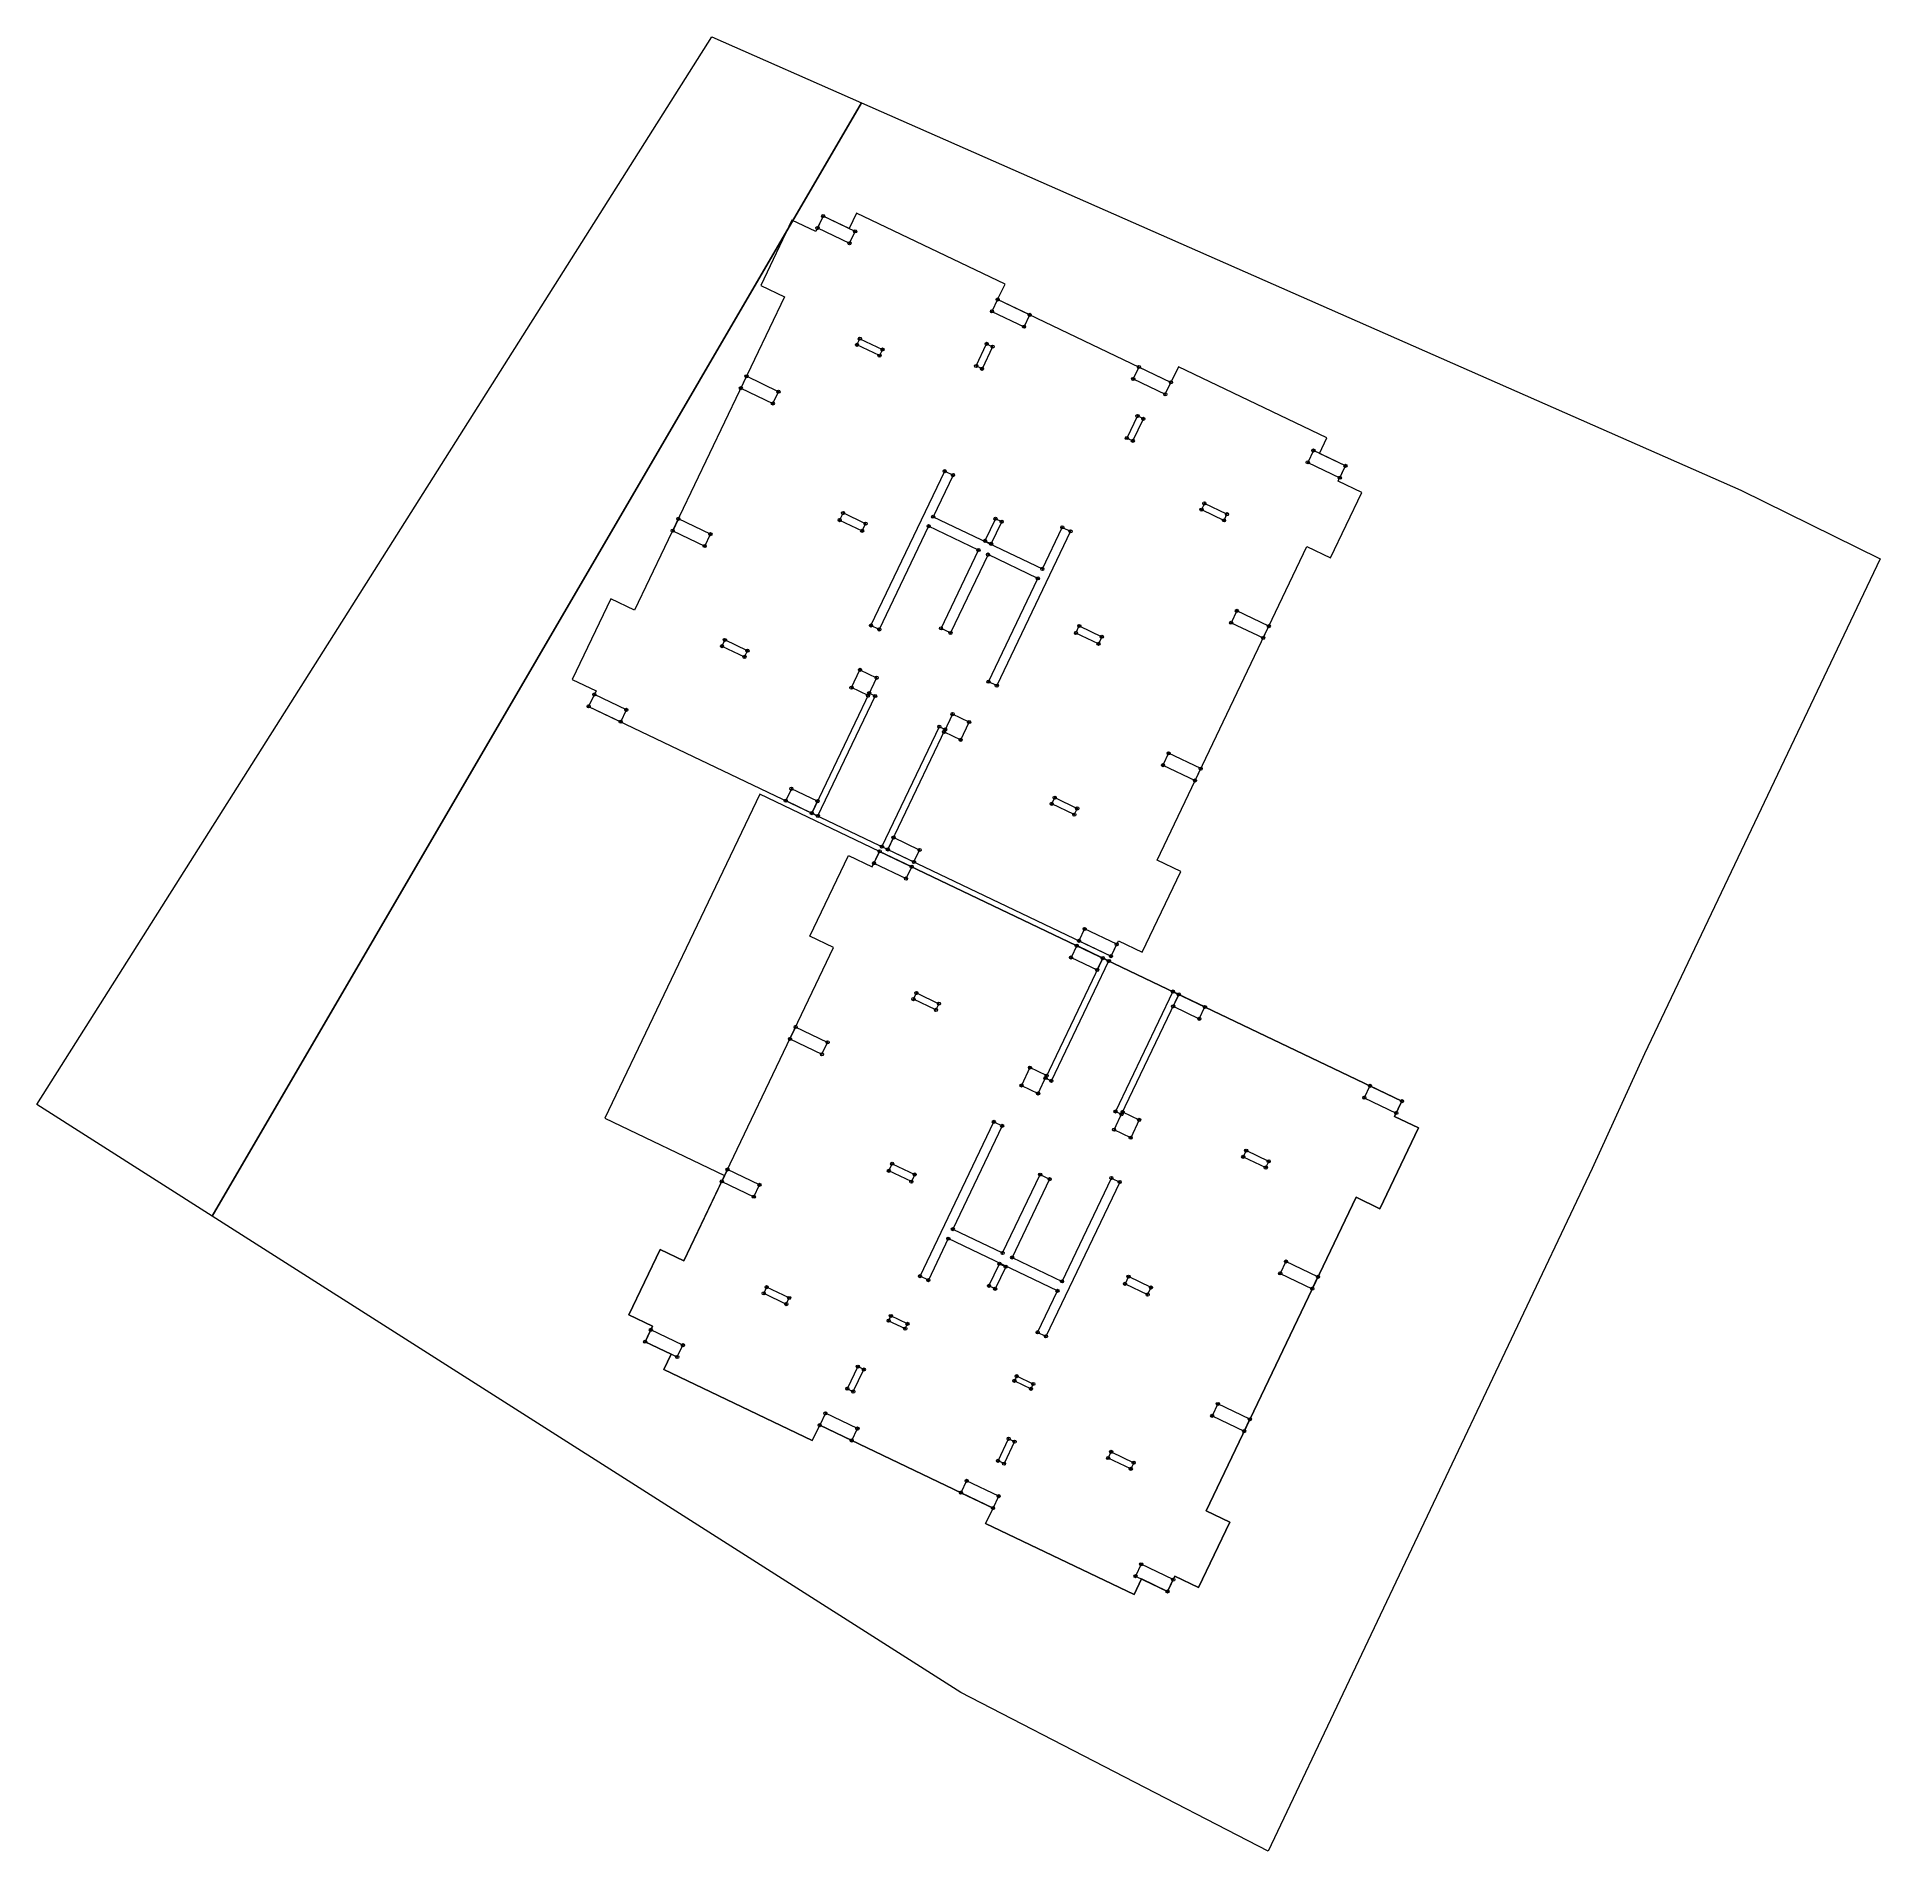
# Model space of a CAD drawing. Header units: metres. Extents: x 7511808.3 to 7511878.3, y 4693245.3 to 4693314.3.
import ezdxf

# ---------------------------------------------------------------- set-up
doc = ezdxf.new("R2010")
doc.units = ezdxf.units.M
doc.header["$PDMODE"] = 32
doc.header["$PDSIZE"] = 0.12
for name, color, linetype, lineweight in [('kufiri', 5, 'Continuous', 0), ('parcela', 7, 'Continuous', 0), ('shtyllat', 1, 'Continuous', 0), ('shtyllat pika', 1, 'Continuous', 0), ('ventillim', 6, 'Continuous', 0), ('ventillimi pike', 6, 'Continuous', 0)]:
    doc.layers.add(name, color=color, linetype=linetype, lineweight=lineweight)

msp = doc.modelspace()

# ---------------------------------------------------------------- linework, layer by layer
at = {"layer": 'kufiri'}
for points in [[(7511829.27, 4693288.843), (7511849.118, 4693279.352), (7511849.398, 4693279.938), (7511850.301, 4693279.507), (7511851.767, 4693282.574), (7511850.865, 4693283.006), (7511856.56, 4693294.914), (7511857.462, 4693294.483), (7511858.648, 4693296.964), (7511857.746, 4693297.395), (7511858.026, 4693297.981), (7511857.034, 4693298.456), (7511857.314, 4693299.042), (7511851.676, 4693301.739), (7511851.396, 4693301.152), (7511844.81, 4693304.302), (7511845.09, 4693304.888), (7511839.452, 4693307.584), (7511839.171, 4693306.998), (7511838.179, 4693307.472), (7511837.899, 4693306.886), (7511836.996, 4693307.317), (7511835.81, 4693304.836), (7511836.712, 4693304.405), (7511831.018, 4693292.497), (7511830.115, 4693292.928), (7511828.649, 4693289.861), (7511829.551, 4693289.429)], [(7511860.173, 4693273.844), (7511840.326, 4693283.335), (7511835.77, 4693285.513), (7511829.881, 4693273.199), (7511834.437, 4693271.02), (7511832.884, 4693267.772), (7511831.982, 4693268.204), (7511830.796, 4693265.723), (7511831.698, 4693265.291), (7511831.417, 4693264.705), (7511832.41, 4693264.23), (7511832.129, 4693263.644), (7511837.768, 4693260.948), (7511838.048, 4693261.534), (7511844.634, 4693258.385), (7511844.354, 4693257.798), (7511849.992, 4693255.102), (7511850.272, 4693255.689), (7511851.265, 4693255.214), (7511851.545, 4693255.8), (7511852.447, 4693255.369), (7511853.634, 4693257.85), (7511852.732, 4693258.281), (7511858.426, 4693270.19), (7511859.328, 4693269.758), (7511860.795, 4693272.826), (7511859.893, 4693273.257)], [(7511840.326, 4693283.335), (7511860.173, 4693273.844), (7511859.893, 4693273.257), (7511860.795, 4693272.826), (7511859.328, 4693269.758), (7511858.426, 4693270.19), (7511852.732, 4693258.281), (7511853.634, 4693257.85), (7511852.447, 4693255.369), (7511851.545, 4693255.8), (7511851.265, 4693255.214), (7511850.272, 4693255.689), (7511849.992, 4693255.102), (7511844.354, 4693257.798), (7511844.634, 4693258.385), (7511838.048, 4693261.534), (7511837.768, 4693260.948), (7511832.129, 4693263.644), (7511832.41, 4693264.23), (7511831.417, 4693264.705), (7511831.698, 4693265.291), (7511830.796, 4693265.723), (7511831.982, 4693268.204), (7511832.884, 4693267.772), (7511838.579, 4693279.681), (7511837.676, 4693280.112), (7511839.143, 4693283.18), (7511840.045, 4693282.748)]]:
    msp.add_lwpolyline(points, close=True, dxfattribs=at)
at = {"layer": 'parcela', "flags": 128}
for points in [[(7511839.64, 4693311.774), (7511814.966, 4693269.473), (7511808.304, 4693273.712), (7511819.588, 4693291.563), (7511833.949, 4693314.281), (7511839.64, 4693311.774)], [(7511814.966, 4693269.473), (7511839.64, 4693311.774), (7511841.452, 4693310.975), (7511873.052, 4693297.055), (7511878.341, 4693294.453), (7511872.939, 4693283.093), (7511869.394, 4693275.64), (7511867.394, 4693271.28), (7511855.089, 4693245.348), (7511843.413, 4693251.372), (7511814.966, 4693269.473)]]:
    msp.add_lwpolyline(points, dxfattribs=at)
at = {"layer": 'shtyllat'}
for points in [[(7511838.179, 4693307.472), (7511837.963, 4693307.021), (7511839.181, 4693306.439), (7511839.397, 4693306.89)], [(7511844.81, 4693304.302), (7511844.594, 4693303.85), (7511845.812, 4693303.268), (7511846.028, 4693303.719)], [(7511835.267, 4693301.383), (7511835.051, 4693300.932), (7511836.269, 4693300.349), (7511836.485, 4693300.8)], [(7511850.178, 4693301.735), (7511849.962, 4693301.284), (7511851.18, 4693300.701), (7511851.396, 4693301.152)], [(7511856.809, 4693298.564), (7511856.593, 4693298.113), (7511857.811, 4693297.53), (7511858.026, 4693297.981)], [(7511840.312, 4693291.766), (7511839.996, 4693291.917), (7511842.8, 4693297.781), (7511843.116, 4693297.63), (7511842.361, 4693296.051), (7511846.511, 4693294.066), (7511847.266, 4693295.645), (7511847.581, 4693295.494), (7511844.777, 4693289.63), (7511844.462, 4693289.781), (7511846.338, 4693293.705), (7511844.444, 4693294.611), (7511843.02, 4693291.634), (7511842.659, 4693291.807), (7511844.083, 4693294.784), (7511842.188, 4693295.69)], [(7511832.679, 4693295.97), (7511832.463, 4693295.519), (7511833.681, 4693294.936), (7511833.896, 4693295.387)], [(7511853.897, 4693292.474), (7511853.681, 4693292.023), (7511854.899, 4693291.441), (7511855.114, 4693291.892)], [(7511837.751, 4693284.788), (7511837.976, 4693284.68), (7511840.155, 4693289.236), (7511839.929, 4693289.344)], [(7511830.488, 4693288.26), (7511830.704, 4693288.711), (7511829.486, 4693289.294), (7511829.27, 4693288.843)], [(7511840.412, 4693283.515), (7511840.638, 4693283.407), (7511842.816, 4693287.963), (7511842.591, 4693288.071)], [(7511851.308, 4693287.061), (7511851.092, 4693286.61), (7511852.31, 4693286.028), (7511852.526, 4693286.479)], [(7511836.974, 4693285.713), (7511836.758, 4693285.262), (7511837.751, 4693284.788), (7511837.966, 4693285.239)], [(7511840.853, 4693283.858), (7511840.638, 4693283.407), (7511841.63, 4693282.933), (7511841.846, 4693283.384)], [(7511841.328, 4693282.301), (7511841.544, 4693282.752), (7511840.326, 4693283.335), (7511840.11, 4693282.883)], [(7511848.116, 4693280.385), (7511847.9, 4693279.934), (7511849.118, 4693279.352), (7511849.334, 4693279.803)], [(7511848.59, 4693278.828), (7511848.806, 4693279.279), (7511847.814, 4693279.754), (7511847.598, 4693279.303)], [(7511849.032, 4693279.171), (7511848.806, 4693279.279), (7511846.628, 4693274.723), (7511846.853, 4693274.616)], [(7511851.693, 4693277.899), (7511851.467, 4693278.007), (7511849.289, 4693273.451), (7511849.514, 4693273.343)], [(7511852.47, 4693276.973), (7511852.685, 4693277.424), (7511851.693, 4693277.899), (7511851.477, 4693277.448)], [(7511838.136, 4693275.625), (7511838.351, 4693276.076), (7511837.133, 4693276.659), (7511836.918, 4693276.207)], [(7511858.955, 4693274.426), (7511858.74, 4693273.975), (7511859.958, 4693273.393), (7511860.173, 4693273.844)], [(7511849.132, 4693270.921), (7511849.448, 4693270.77), (7511846.644, 4693264.906), (7511846.328, 4693265.057), (7511847.083, 4693266.636), (7511842.933, 4693268.62), (7511842.178, 4693267.041), (7511841.862, 4693267.192), (7511844.666, 4693273.056), (7511844.982, 4693272.905), (7511843.106, 4693268.981), (7511845, 4693268.075), (7511846.424, 4693271.052), (7511846.785, 4693270.88), (7511845.361, 4693267.902), (7511847.256, 4693266.996)], [(7511835.547, 4693270.212), (7511835.763, 4693270.663), (7511834.545, 4693271.246), (7511834.329, 4693270.795)], [(7511856.765, 4693266.717), (7511856.981, 4693267.168), (7511855.763, 4693267.75), (7511855.547, 4693267.299)], [(7511840.666, 4693265.502), (7511841.298, 4693265.2), (7511841.384, 4693265.38), (7511840.752, 4693265.682)], [(7511832.635, 4693264.123), (7511832.851, 4693264.574), (7511831.633, 4693265.156), (7511831.417, 4693264.705)], [(7511845.448, 4693263.216), (7511846.079, 4693262.914), (7511846.165, 4693263.094), (7511845.534, 4693263.396)], [(7511854.177, 4693261.304), (7511854.392, 4693261.755), (7511853.175, 4693262.337), (7511852.959, 4693261.886)], [(7511839.266, 4693260.952), (7511839.482, 4693261.403), (7511838.264, 4693261.985), (7511838.048, 4693261.534)], [(7511844.634, 4693258.385), (7511844.85, 4693258.836), (7511843.632, 4693259.418), (7511843.416, 4693258.967)], [(7511851.265, 4693255.214), (7511851.48, 4693255.665), (7511850.263, 4693256.247), (7511850.047, 4693255.796)]]:
    msp.add_lwpolyline(points, close=True, dxfattribs=at)
at = {"layer": 'shtyllat pika'}
for p in [(7511837.963, 4693307.021), (7511838.179, 4693307.472), (7511839.397, 4693306.89), (7511839.181, 4693306.439), (7511844.81, 4693304.302), (7511844.594, 4693303.851), (7511846.028, 4693303.719), (7511845.812, 4693303.268), (7511835.267, 4693301.383), (7511849.962, 4693301.284), (7511850.178, 4693301.735), (7511835.051, 4693300.932), (7511836.485, 4693300.8), (7511851.18, 4693300.701), (7511851.396, 4693301.152), (7511836.269, 4693300.349), (7511856.809, 4693298.564), (7511842.8, 4693297.781), (7511856.593, 4693298.113), (7511858.026, 4693297.982), (7511843.116, 4693297.63), (7511857.811, 4693297.53), (7511832.679, 4693295.97), (7511842.188, 4693295.69), (7511842.361, 4693296.051), (7511847.266, 4693295.645), (7511832.463, 4693295.519), (7511833.681, 4693294.936), (7511833.897, 4693295.388), (7511847.581, 4693295.494), (7511844.083, 4693294.784), (7511844.444, 4693294.611), (7511846.338, 4693293.706), (7511846.511, 4693294.066), (7511853.897, 4693292.474), (7511839.996, 4693291.917), (7511840.312, 4693291.766), (7511842.659, 4693291.807), (7511843.02, 4693291.634), (7511853.681, 4693292.023), (7511854.899, 4693291.441), (7511855.115, 4693291.892), (7511829.486, 4693289.294), (7511839.929, 4693289.344), (7511844.462, 4693289.781), (7511844.777, 4693289.63), (7511829.27, 4693288.843), (7511830.704, 4693288.712), (7511840.155, 4693289.236), (7511830.488, 4693288.26), (7511842.591, 4693288.071), (7511842.816, 4693287.963), (7511851.092, 4693286.61), (7511851.308, 4693287.061), (7511852.526, 4693286.479), (7511852.31, 4693286.028), (7511836.758, 4693285.262), (7511836.974, 4693285.713), (7511837.966, 4693285.239), (7511837.751, 4693284.788), (7511837.976, 4693284.68), (7511840.853, 4693283.858), (7511840.326, 4693283.335), (7511840.412, 4693283.515), (7511840.638, 4693283.407), (7511841.846, 4693283.384), (7511840.11, 4693282.883), (7511841.328, 4693282.301), (7511841.544, 4693282.752), (7511841.63, 4693282.933), (7511848.116, 4693280.385), (7511847.814, 4693279.754), (7511847.9, 4693279.934), (7511849.334, 4693279.803), (7511847.598, 4693279.303), (7511848.59, 4693278.828), (7511848.806, 4693279.279), (7511849.032, 4693279.171), (7511849.118, 4693279.352), (7511851.468, 4693278.007), (7511851.477, 4693277.448), (7511851.693, 4693277.899), (7511852.685, 4693277.424), (7511852.47, 4693276.973), (7511836.918, 4693276.208), (7511837.133, 4693276.659), (7511838.351, 4693276.076), (7511838.136, 4693275.625), (7511846.628, 4693274.723), (7511846.853, 4693274.616), (7511858.74, 4693273.975), (7511858.955, 4693274.426), (7511849.289, 4693273.451), (7511849.514, 4693273.343), (7511859.958, 4693273.393), (7511860.173, 4693273.844), (7511844.666, 4693273.056), (7511844.982, 4693272.905), (7511834.545, 4693271.246), (7511834.329, 4693270.795), (7511835.763, 4693270.663), (7511846.424, 4693271.052), (7511846.785, 4693270.88), (7511849.132, 4693270.921), (7511849.448, 4693270.77), (7511835.547, 4693270.212), (7511843.106, 4693268.981), (7511842.933, 4693268.62), (7511845, 4693268.075), (7511845.361, 4693267.902), (7511855.763, 4693267.75), (7511841.862, 4693267.192), (7511842.178, 4693267.041), (7511847.256, 4693266.997), (7511855.547, 4693267.299), (7511856.981, 4693267.168), (7511847.083, 4693266.636), (7511856.765, 4693266.717), (7511840.666, 4693265.502), (7511840.752, 4693265.683), (7511831.633, 4693265.156), (7511841.298, 4693265.2), (7511841.384, 4693265.381), (7511846.328, 4693265.057), (7511846.644, 4693264.906), (7511831.417, 4693264.705), (7511832.635, 4693264.123), (7511832.851, 4693264.574), (7511845.534, 4693263.396), (7511845.448, 4693263.216), (7511846.079, 4693262.914), (7511846.165, 4693263.094), (7511838.264, 4693261.985), (7511853.175, 4693262.337), (7511838.048, 4693261.534), (7511839.482, 4693261.403), (7511852.959, 4693261.886), (7511854.177, 4693261.304), (7511854.393, 4693261.755), (7511839.266, 4693260.952), (7511843.632, 4693259.418), (7511843.416, 4693258.967), (7511844.85, 4693258.836), (7511844.634, 4693258.385), (7511850.047, 4693255.796), (7511850.263, 4693256.248), (7511851.481, 4693255.665), (7511851.265, 4693255.214)]:
    msp.add_point(p, dxfattribs=at)
at = {"layer": 'ventillim'}
for points in [[(7511839.576, 4693302.814), (7511840.433, 4693302.404), (7511840.321, 4693302.17), (7511839.464, 4693302.579)], [(7511844.217, 4693301.67), (7511843.991, 4693301.778), (7511844.392, 4693302.617), (7511844.618, 4693302.509)], [(7511849.72, 4693299.038), (7511849.945, 4693298.931), (7511850.346, 4693299.77), (7511850.121, 4693299.877)], [(7511853.523, 4693296.144), (7511852.666, 4693296.554), (7511852.554, 4693296.32), (7511853.411, 4693295.91)], [(7511839.794, 4693295.782), (7511838.937, 4693296.192), (7511838.807, 4693295.921), (7511839.664, 4693295.511)], [(7511844.963, 4693295.86), (7511844.728, 4693295.972), (7511844.327, 4693295.133), (7511844.562, 4693295.021)], [(7511847.913, 4693291.899), (7511848.77, 4693291.489), (7511848.641, 4693291.219), (7511847.784, 4693291.629)], [(7511834.334, 4693291.132), (7511835.191, 4693290.723), (7511835.303, 4693290.957), (7511834.446, 4693291.367)], [(7511839.578, 4693290.232), (7511840.21, 4693289.93), (7511839.886, 4693289.253), (7511839.255, 4693289.555)], [(7511843.728, 4693288.247), (7511843.097, 4693288.549), (7511842.773, 4693287.873), (7511843.405, 4693287.571)], [(7511847.721, 4693284.731), (7511846.864, 4693285.14), (7511846.977, 4693285.375), (7511847.834, 4693284.965)], [(7511841.722, 4693277.956), (7511842.579, 4693277.546), (7511842.467, 4693277.311), (7511841.61, 4693277.721)], [(7511845.716, 4693274.439), (7511846.347, 4693274.137), (7511846.671, 4693274.814), (7511846.039, 4693275.116)], [(7511849.866, 4693272.455), (7511849.234, 4693272.757), (7511849.558, 4693273.433), (7511850.189, 4693273.131)], [(7511855.11, 4693271.554), (7511854.253, 4693271.964), (7511854.141, 4693271.729), (7511854.998, 4693271.319)], [(7511841.531, 4693270.787), (7511840.674, 4693271.197), (7511840.803, 4693271.468), (7511841.66, 4693271.058)], [(7511844.715, 4693266.715), (7511844.481, 4693266.827), (7511844.882, 4693267.666), (7511845.117, 4693267.554)], [(7511849.65, 4693266.904), (7511850.507, 4693266.495), (7511850.637, 4693266.765), (7511849.78, 4693267.175)], [(7511835.92, 4693266.542), (7511836.777, 4693266.132), (7511836.89, 4693266.367), (7511836.033, 4693266.777)], [(7511839.724, 4693263.648), (7511839.499, 4693263.756), (7511839.097, 4693262.917), (7511839.323, 4693262.809)], [(7511845.227, 4693261.016), (7511845.453, 4693260.909), (7511845.052, 4693260.07), (7511844.826, 4693260.177)], [(7511849.868, 4693259.873), (7511849.011, 4693260.282), (7511849.123, 4693260.517), (7511849.98, 4693260.107)]]:
    msp.add_lwpolyline(points, close=True, dxfattribs=at)
at = {"layer": 'ventillimi pike'}
for p in [(7511839.464, 4693302.579), (7511839.576, 4693302.814), (7511844.392, 4693302.617), (7511840.321, 4693302.17), (7511840.433, 4693302.404), (7511844.618, 4693302.509), (7511843.991, 4693301.778), (7511844.217, 4693301.67), (7511850.121, 4693299.878), (7511850.346, 4693299.77), (7511849.72, 4693299.039), (7511849.945, 4693298.931), (7511852.554, 4693296.32), (7511852.666, 4693296.554), (7511838.807, 4693295.921), (7511838.937, 4693296.192), (7511839.794, 4693295.782), (7511844.728, 4693295.972), (7511844.963, 4693295.86), (7511853.411, 4693295.91), (7511853.523, 4693296.144), (7511839.664, 4693295.511), (7511844.327, 4693295.133), (7511844.562, 4693295.021), (7511847.784, 4693291.629), (7511847.913, 4693291.899), (7511848.77, 4693291.49), (7511834.334, 4693291.132), (7511834.446, 4693291.367), (7511835.191, 4693290.723), (7511835.303, 4693290.957), (7511848.641, 4693291.219), (7511839.578, 4693290.232), (7511839.255, 4693289.555), (7511840.21, 4693289.93), (7511839.886, 4693289.253), (7511842.773, 4693287.873), (7511843.097, 4693288.549), (7511843.728, 4693288.247), (7511843.405, 4693287.571), (7511846.864, 4693285.141), (7511846.977, 4693285.375), (7511847.721, 4693284.731), (7511847.834, 4693284.965), (7511841.61, 4693277.721), (7511841.722, 4693277.956), (7511842.579, 4693277.546), (7511842.467, 4693277.311), (7511846.039, 4693275.116), (7511846.671, 4693274.814), (7511845.716, 4693274.439), (7511846.347, 4693274.137), (7511849.558, 4693273.433), (7511849.234, 4693272.757), (7511850.189, 4693273.131), (7511849.866, 4693272.455), (7511854.253, 4693271.964), (7511840.674, 4693271.197), (7511840.803, 4693271.468), (7511854.141, 4693271.729), (7511854.998, 4693271.32), (7511855.11, 4693271.554), (7511841.531, 4693270.787), (7511841.66, 4693271.058), (7511844.882, 4693267.666), (7511845.117, 4693267.554), (7511849.65, 4693266.904), (7511849.78, 4693267.175), (7511835.92, 4693266.542), (7511836.033, 4693266.777), (7511836.89, 4693266.367), (7511844.481, 4693266.827), (7511844.715, 4693266.715), (7511850.507, 4693266.495), (7511850.637, 4693266.765), (7511836.778, 4693266.132), (7511839.499, 4693263.756), (7511839.724, 4693263.648), (7511839.097, 4693262.917), (7511839.323, 4693262.809), (7511845.227, 4693261.016), (7511845.453, 4693260.909), (7511844.826, 4693260.177), (7511845.052, 4693260.07), (7511849.011, 4693260.282), (7511849.123, 4693260.517), (7511849.868, 4693259.873), (7511849.98, 4693260.107)]:
    msp.add_point(p, dxfattribs=at)

doc.saveas('drawing.dxf')
